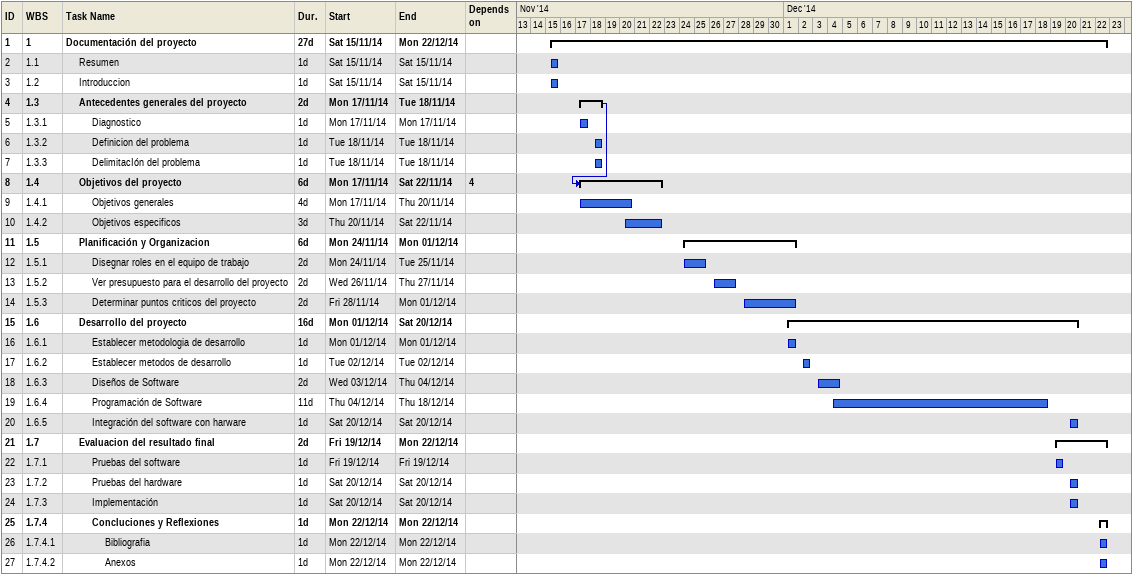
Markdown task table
| ID | WBS | Task | Duration | Start | Finish | Predecessors |
|---|---|---|---|---|---|---|
| 1 | 1 | **Documentación del proyecto** | 27d | 2014-11-15 | 2014-12-22 |  |
| 2 | 1.1 | Resumen | 1d | 2014-11-15 | 2014-11-15 |  |
| 3 | 1.2 | Introduccion | 1d | 2014-11-15 | 2014-11-15 |  |
| 4 | 1.3 | **Antecedentes generales del proyecto** | 2d | 2014-11-17 | 2014-11-18 |  |
| 5 | 1.3.1 | Diagnostico | 1d | 2014-11-17 | 2014-11-17 |  |
| 6 | 1.3.2 | Definicion del problema | 1d | 2014-11-18 | 2014-11-18 |  |
| 7 | 1.3.3 | DelimitacIón del problema | 1d | 2014-11-18 | 2014-11-18 |  |
| 8 | 1.4 | **Objetivos del proyecto** | 6d | 2014-11-17 | 2014-11-22 | 4 |
| 9 | 1.4.1 | Objetivos generales | 4d | 2014-11-17 | 2014-11-20 |  |
| 10 | 1.4.2 | Objetivos especificos | 3d | 2014-11-20 | 2014-11-22 |  |
| 11 | 1.5 | **Planificación y Organizacion** | 6d | 2014-11-24 | 2014-12-01 |  |
| 12 | 1.5.1 | Disegnar roles en el equipo de trabajo | 2d | 2014-11-24 | 2014-11-25 |  |
| 13 | 1.5.2 | Ver presupuesto para el desarrollo del proyecto | 2d | 2014-11-26 | 2014-11-27 |  |
| 14 | 1.5.3 | Determinar puntos criticos del proyecto | 2d | 2014-11-28 | 2014-12-01 |  |
| 15 | 1.6 | **Desarrollo del proyecto** | 16d | 2014-12-01 | 2014-12-20 |  |
| 16 | 1.6.1 | Establecer metodologia de desarrollo | 1d | 2014-12-01 | 2014-12-01 |  |
| 17 | 1.6.2 | Establecer metodos de desarrollo | 1d | 2014-12-02 | 2014-12-02 |  |
| 18 | 1.6.3 | Diseños de Software | 2d | 2014-12-03 | 2014-12-04 |  |
| 19 | 1.6.4 | Programación de Software | 11d | 2014-12-04 | 2014-12-18 |  |
| 20 | 1.6.5 | Integración del software con harware | 1d | 2014-12-20 | 2014-12-20 |  |
| 21 | 1.7 | **Evaluacion del resultado final** | 2d | 2014-12-19 | 2014-12-22 |  |
| 22 | 1.7.1 | Pruebas del software | 1d | 2014-12-19 | 2014-12-19 |  |
| 23 | 1.7.2 | Pruebas del hardware | 1d | 2014-12-20 | 2014-12-20 |  |
| 24 | 1.7.3 | Implementación | 1d | 2014-12-20 | 2014-12-20 |  |
| 25 | 1.7.4 | **Concluciones y Reflexiones** | 1d | 2014-12-22 | 2014-12-22 |  |
| 26 | 1.7.4.1 | Bibliografia | 1d | 2014-12-22 | 2014-12-22 |  |
| 27 | 1.7.4.2 | Anexos | 1d | 2014-12-22 | 2014-12-22 |  |
